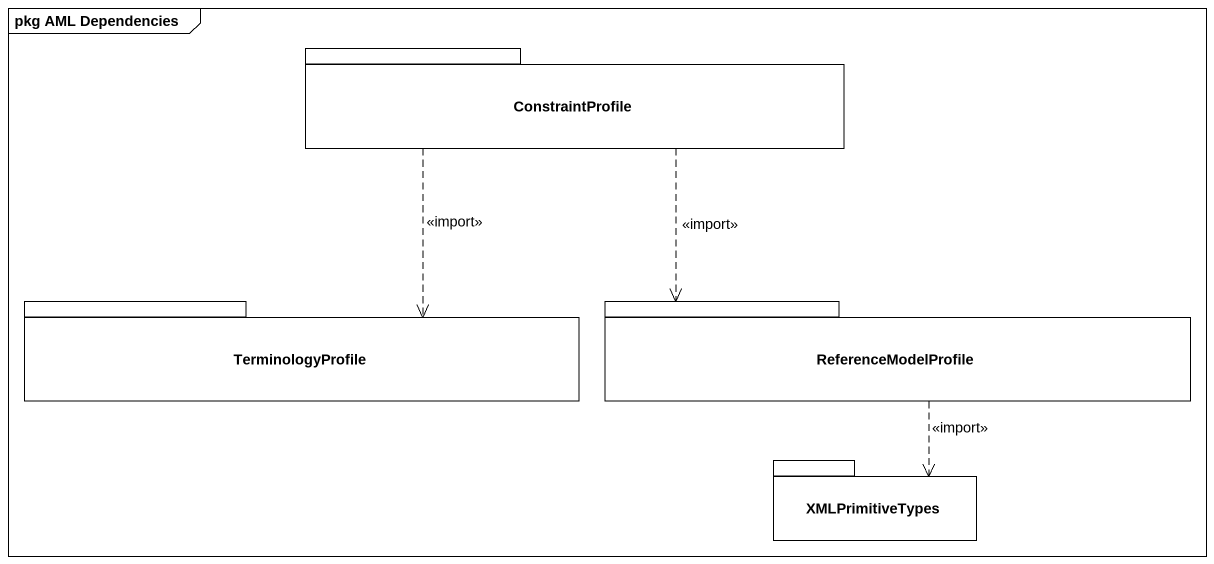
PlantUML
@startuml
mainframe pkg AML Dependencies
package ConstraintProfile {
}
package TerminologyProfile {
}
package ReferenceModelProfile {
}
package XMLPrimitiveTypes {
}
ConstraintProfile ..> TerminologyProfile : <<import>>
ConstraintProfile ..> ReferenceModelProfile : <<import>>
ReferenceModelProfile ..> XMLPrimitiveTypes : <<import>>
@enduml
